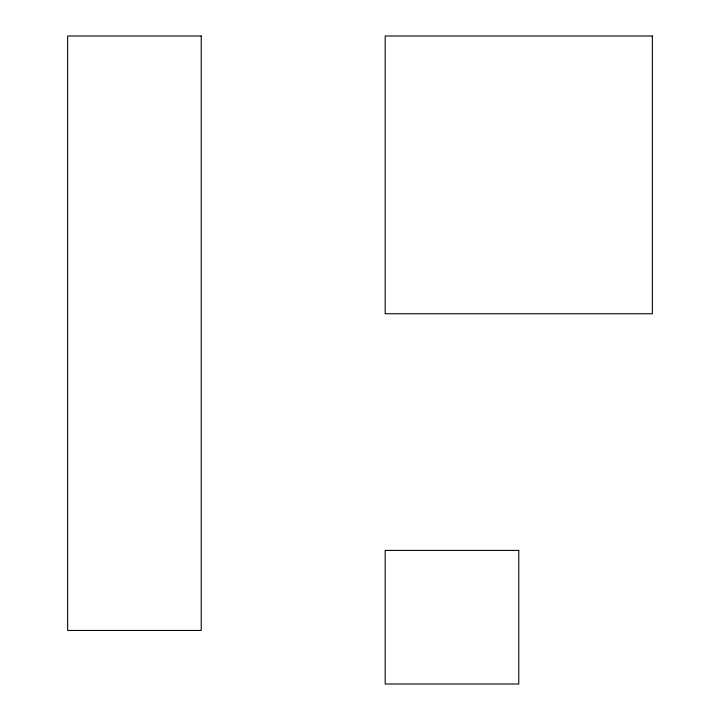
<?xml version="1.0" encoding="UTF-8"?>
<svg xmlns="http://www.w3.org/2000/svg" width="720" height="720" viewBox="0 0 720 720"><rect width="100%" height="100%" fill="white"/><g stroke="black" fill="none" stroke-linecap="round" stroke-linejoin="round"><path stroke-width="1.08" d="M201.231 36L67.644 36L67.644 630.468L201.231 630.468L201.231 36M652.356 36L385.182 36L385.182 313.758L652.356 313.758L652.356 36M518.769 550.413L385.182 550.413L385.182 684L518.769 684L518.769 550.413"/></g></svg>
